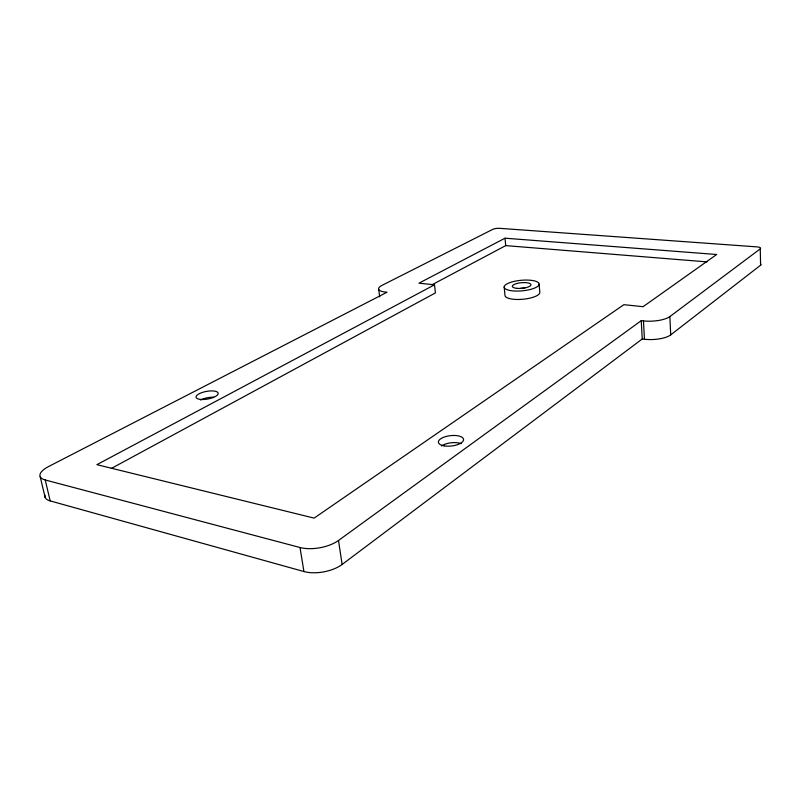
<?xml version="1.0" encoding="UTF-8"?>
<svg xmlns="http://www.w3.org/2000/svg" width="801" height="801" viewBox="0 0 801 801"><rect width="100%" height="100%" fill="white"/><g stroke="black" fill="none" stroke-linecap="round" stroke-linejoin="round"><path stroke-width="1.2" d="M670.717 334.878L760.59 265.211L760.259 248.871A5.857 1.632 -2.3 0 0 756.945 246.878L499.624 228.325A5.016 1.302 -5.6 0 0 492.755 229.366L381.967 285.386A16.981 4.986 -7 0 0 385.301 292.055L387.013 292.245L48.701 466.482A24.25 8.851 -13.4 0 0 45.226 479.969L50.183 500.905L303.929 571.544A27.094 12.986 -10.2 0 0 342.117 564.465L642.242 338.983L644.455 339.244A19.524 6.628 -3 0 0 670.717 334.878L669.866 316.575L760.259 248.871M45.226 479.969L300.005 547.514A27.294 12.606 -10 0 0 338.493 540.475L641.241 320.66L643.463 320.911A19.625 6.408 -3.2 0 0 669.866 316.575M111.269 468.485L435.424 292.906L434.512 284.806L418.963 283.174L505.03 238.197L716.685 254.498L643.093 306.693L623.889 304.68L314.132 518.117L96.901 464.66L434.512 284.806M431.999 284.776L505.711 245.617L707.013 261.887M40.19 476.675L45.146 497.491M300.005 547.514L303.929 571.544M338.493 540.475L342.117 564.465M378.723 289.451L379.674 296.871M504.179 286.848L504.95 295.138A17.512 5.397 -5.2 0 0 522.062 299.314A17.512 5.397 -5.2 0 0 539.834 292.475L539.143 284.155A17.552 5.297 -5.2 0 0 513.02 281.662A17.552 5.297 -5.2 0 0 512.81 290.883A17.552 5.297 -5.2 0 0 539.143 284.155M505.03 238.197L505.711 245.617M643.463 320.911L644.455 339.244M641.241 320.66L642.242 338.983M441.431 445.977A12.636 5.257 -6.5 0 1 461.226 443.624M760.499 263.93A5.827 1.692 -2.1 0 1 760.59 265.211M50.183 500.905A24.1 9.141 -13.7 0 1 44.986 495.068M519.909 288.46A9.342 2.864 -5.2 0 1 524.695 288.09M200.46 400.009A11.194 3.915 -10.4 0 1 213.667 397.206M444.014 445.837A12.656 5.196 -6.5 0 0 463.549 439.969A12.656 5.196 -6.5 0 0 445.376 436.675A12.656 5.196 -6.5 0 0 444.014 445.837M516.875 288.35A9.362 2.824 -5.2 0 0 530.973 284.776A9.362 2.824 -5.2 0 0 517.086 283.424A9.362 2.824 -5.2 0 0 516.875 288.35M201.792 399.509A11.214 3.865 -10.4 0 0 218.182 393.361A11.214 3.865 -10.4 0 0 201.431 392.76A11.214 3.865 -10.4 0 0 201.792 399.509"/></g></svg>
